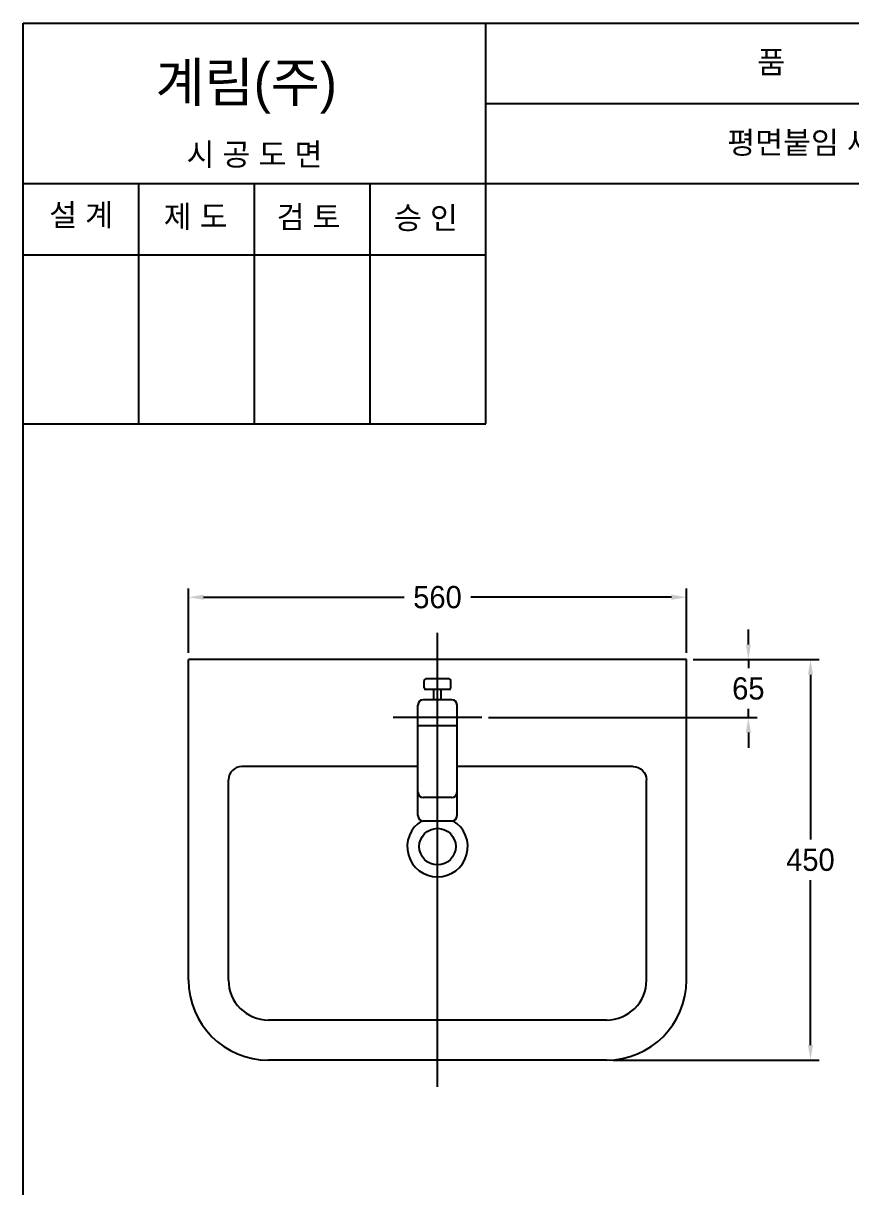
# Model space of a CAD drawing. Header units: millimetres. Extents: x 0 to 1800, y -67 to 2530.
# Drawn here: x 0 to 931, y 1222 to 2530 of the extents above; entities that cross this region are included whole.
import ezdxf
from ezdxf.enums import TextEntityAlignment as Align
from ezdxf.lldxf.tags import DXFTag

# ---------------------------------------------------------------- set-up
doc = ezdxf.new("R2010")
doc.units = ezdxf.units.MM
doc.layers.get('Defpoints').update_dxf_attribs({"color": 1})
for name, color, linetype in [('TEXT', 7, 'Continuous'), ('내부선 및 부속', 4, 'Continuous'), ('도각라인', 7, 'Continuous'), ('외형선', 3, 'Continuous'), ('중심선', 1, 'DASHED'), ('치수선', 7, 'Continuous')]:
    doc.layers.add(name, color=color, linetype=linetype)
doc.styles.add('____', font='')
doc.styles.add('타이틀', font='H2GTRM.TTF', dxfattribs={"height": 25})
doc.styles.get('____').set_extended_font_data('굴림')
tags = doc.linetypes.add('DASHDOT', pattern=[70, 31, -13, 13, -13]).pattern_tags.tags
tags[10:11] = [DXFTag(74, 4), DXFTag(75, 0), DXFTag(340, '0'), DXFTag(46, 0.0), DXFTag(50, 0.0), DXFTag(44, 0.0), DXFTag(45, 0.0)]
tags[8:9] = [DXFTag(74, 4), DXFTag(75, 0), DXFTag(340, '0'), DXFTag(46, 0.0), DXFTag(50, 0.0), DXFTag(44, 0.0), DXFTag(45, 0.0)]
tags[6:7] = [DXFTag(74, 4), DXFTag(75, 0), DXFTag(340, '0'), DXFTag(46, 0.0), DXFTag(50, 0.0), DXFTag(44, 0.0), DXFTag(45, 0.0)]
tags[4:5] = [DXFTag(74, 4), DXFTag(75, 0), DXFTag(340, '0'), DXFTag(46, 0.0), DXFTag(50, 0.0), DXFTag(44, 0.0), DXFTag(45, 0.0)]
tags = doc.linetypes.add('DASHED', pattern=[25.72, 12.86, -12.86]).pattern_tags.tags
tags[6:7] = [DXFTag(74, 4), DXFTag(75, 0), DXFTag(340, '0'), DXFTag(46, 0.0), DXFTag(50, 0.0), DXFTag(44, 0.0), DXFTag(45, 0.0)]
tags[4:5] = [DXFTag(74, 4), DXFTag(75, 0), DXFTag(340, '0'), DXFTag(46, 0.0), DXFTag(50, 0.0), DXFTag(44, 0.0), DXFTag(45, 0.0)]
doc.dimstyles.new('MSADIM', dxfattribs={"dimtxt": 33, "dimasz": 17, "dimexe": 10, "dimexo": 7.5, "dimgap": 10, "dimtad": 0, "dimtih": 1, "dimtoh": 1, "dimdec": 0, "dimzin": 1, "dimdsep": 46, "dimtxsty": '____', "dimcen": 11.25, "dimadec": 0, "dimazin": 0, "dimtfac": 1, "dimtdec": 0, "dimtix": 1, "dimtmove": 0, "dimatfit": 3, "dimfxl": 0, "dimtolj": 1, "dimtzin": 1, "dimarcsym": 0})

# ---------------------------------------------------------------- blocks, each defined once
blk = doc.blocks.new('*D1')
at = {"layer": 'Defpoints', "color": 0, "linetype": 'Continuous'}
for p in [(745.7, 1885.1), (185.7, 1815), (745.7, 1815)]:
    blk.add_point(p, dxfattribs=at)
at = {"layer": '치수선', "color": 0, "linetype": 'Continuous', "lineweight": -2}
for p, q in [((185.7, 1822.5), (185.7, 1895.1)), ((202.7, 1885.1), (428.3, 1885.1)), ((728.7, 1885.1), (503.1, 1885.1)), ((745.7, 1822.5), (745.7, 1895.1))]:
    blk.add_line(p, q, dxfattribs=at)
at = {"layer": '치수선', "color": 0, "linetype": 'Continuous'}
for points in [[(202.7, 1888), (202.7, 1882.3), (185.7, 1885.1)], [(728.7, 1888), (728.7, 1882.3), (745.7, 1885.1)]]:
    blk.add_solid(points, dxfattribs=at)
at = {"layer": '치수선', "color": 0, "linetype": 'Continuous', "insert": (465.7, 1885.1), "char_height": 25, "attachment_point": 5, "style": '____'}
blk.add_mtext('\\A1;560', dxfattribs=at)
blk = doc.blocks.new('*D2')
at = {"layer": 'Defpoints', "color": 0, "linetype": 'Continuous'}
for p in [(745.7, 1815), (815.2, 1815), (515.7, 1750)]:
    blk.add_point(p, dxfattribs=at)
at = {"layer": '치수선', "color": 0, "linetype": 'Continuous', "lineweight": -2}
for p, q in [((815.2, 1832), (815.2, 1849)), ((753.2, 1815), (825.2, 1815)), ((815.2, 1815), (815.2, 1805.3)), ((815.2, 1750), (815.2, 1759.7)), ((523.2, 1750), (825.2, 1750)), ((815.2, 1733), (815.2, 1716))]:
    blk.add_line(p, q, dxfattribs=at)
at = {"layer": '치수선', "color": 0, "linetype": 'Continuous'}
for points in [[(812.4, 1832), (818.1, 1832), (815.2, 1815)], [(812.4, 1733), (818.1, 1733), (815.2, 1750)]]:
    blk.add_solid(points, dxfattribs=at)
at = {"layer": '치수선', "color": 0, "linetype": 'Continuous', "insert": (815.2, 1782.5), "char_height": 25, "attachment_point": 5, "style": '____'}
blk.add_mtext('\\A1;65', dxfattribs=at)
blk = doc.blocks.new('*D3')
at = {"layer": 'Defpoints', "color": 0, "linetype": 'Continuous'}
for p in [(745.7, 1815), (655.7, 1365), (885, 1365)]:
    blk.add_point(p, dxfattribs=at)
at = {"layer": '치수선', "color": 0, "linetype": 'Continuous', "lineweight": -2}
for p, q in [((753.2, 1815), (895, 1815)), ((885, 1798), (885, 1612.8)), ((885, 1382), (885, 1567.1)), ((663.2, 1365), (895, 1365))]:
    blk.add_line(p, q, dxfattribs=at)
at = {"layer": '치수선', "color": 0, "linetype": 'Continuous'}
for points in [[(882.2, 1798), (887.9, 1798), (885, 1815)], [(882.2, 1382), (887.9, 1382), (885, 1365)]]:
    blk.add_solid(points, dxfattribs=at)
at = {"layer": '치수선', "color": 0, "linetype": 'Continuous', "insert": (885, 1590), "char_height": 25, "attachment_point": 5, "style": '____'}
blk.add_mtext('\\A1;450', dxfattribs=at)

msp = doc.modelspace()

# ---------------------------------------------------------------- linework, layer by layer
at = {"layer": '내부선 및 부속', "linetype": 'Continuous'}
for p, q in [((478.7, 1793.4), (452.7, 1793.4)), ((478.7, 1781.4), (452.7, 1781.4)), ((461.7, 1770), (461.7, 1781.4)), ((469.7, 1770), (469.7, 1781.4)), ((481.7, 1770), (449.7, 1770)), ((443.7, 1666), (443.7, 1764)), ((487.7, 1666), (487.7, 1764)), ((487.7, 1740.8), (443.7, 1740.8)), ((443.7, 1639.7), (443.7, 1666)), ((487.7, 1639.7), (487.7, 1666)), ((481.7, 1660), (449.7, 1660)), ((481.7, 1633.7), (449.7, 1633.7))]:
    msp.add_line(p, q, dxfattribs=at)
msp.add_circle((465.7, 1605), 20.5, dxfattribs=at)
for centre, radius, start, end in [((452.7, 1791.4), 2, 90, 180), ((478.7, 1791.4), 2, 0, 90), ((452.7, 1783.4), 2, 180, 270), ((478.7, 1783.4), 2, 270, 0), ((449.7, 1764), 6, 90, 180), ((481.7, 1764), 6, 0, 90), ((449.7, 1666), 6, 180, 270), ((481.7, 1666), 6, 270, 0), ((449.7, 1639.7), 6, 180, 270), ((481.7, 1639.7), 6, 270, 0), ((465.7, 1605), 34, 121.427, 58.573)]:
    msp.add_arc(centre, radius, start, end, dxfattribs=at)
for points in [[(450.7, 1783.4), (450.7, 1787.4), (450.7, 1791.4)], [(480.7, 1783.4), (480.7, 1787.4), (480.7, 1791.4)]]:
    msp.add_open_spline(points, degree=2, dxfattribs=at)
at = {"layer": '도각라인'}
for p, q in [((0, 0), (0, 2530)), ((0, 2530), (1800, 2530)), ((520, 2080), (520, 2530)), ((520, 2440), (1800, 2440)), ((0, 2350), (1800, 2350)), ((130, 2080), (130, 2350)), ((260, 2080), (260, 2350)), ((390, 2080), (390, 2350)), ((0, 2270), (520, 2270)), ((0, 2080), (520, 2080))]:
    msp.add_line(p, q, dxfattribs=at)
at = {"layer": '외형선', "linetype": 'Continuous'}
for p, q in [((745.7, 1815), (185.7, 1815)), ((185.7, 1455), (185.7, 1815)), ((745.7, 1455), (745.7, 1815)), ((443.7, 1695), (245.7, 1695)), ((685.7, 1695), (487.7, 1695)), ((230.7, 1455), (230.7, 1680)), ((700.7, 1455), (700.7, 1680)), ((655.7, 1410), (275.7, 1410)), ((655.7, 1365), (275.7, 1365))]:
    msp.add_line(p, q, dxfattribs=at)
at = {"layer": '외형선', "linetype": 'Continuous', "flags": 128}
msp.add_lwpolyline([(685.7, 1695, -0.414214), (700.7, 1680)], format="xyb", dxfattribs=at)
at = {"layer": '외형선', "linetype": 'Continuous'}
for centre, radius, start, end in [((245.7, 1680), 15, 90, 180), ((275.7, 1455), 90, 180, 270), ((275.7, 1455), 45, 180, 270), ((655.7, 1455), 90, 270, 0), ((655.7, 1455), 45, 270, 0)]:
    msp.add_arc(centre, radius, start, end, dxfattribs=at)
at = {"layer": '중심선', "linetype": 'DASHDOT'}
for p, q in [((465.7, 1335), (465.7, 1845)), ((515.7, 1750), (415.7, 1750))]:
    msp.add_line(p, q, dxfattribs=at)

# ---------------------------------------------------------------- texts
at = {"layer": 'TEXT', "style": '타이틀'}
for s, p in [('품             명', (915.7, 2486.4)), ('평면붙임 세면기', (905.8, 2396)), ('시 공 도 면', (259.9, 2382.7)), ('설 계', (65, 2314.6)), ('제 도', (193.8, 2312.9)), ('검 토', (320.8, 2312.3)), ('승 인', (452.7, 2311.4))]:
    msp.add_text(s, height=25, dxfattribs=at).set_placement(p, align=Align.MIDDLE_CENTER)
msp.add_text('계림(주)', height=44, dxfattribs=at).set_placement((148.7, 2441.8))

# ---------------------------------------------------------------- dimensions: what is measured, and where the dimension line sits
at = {"layer": '치수선', "linetype": 'Continuous'}
dim = msp.add_linear_dim(base=(745.7, 1885.1), p1=(185.7, 1815), p2=(745.7, 1815), dimstyle='MSADIM', override={"dimtxt": 25}, dxfattribs=at)
dim.commit()
dim.dimension.update_dxf_attribs({"geometry": '*D1', "text_midpoint": (465.7, 1885.1)})
for base, p1, p2, picture, middle in [((815.2, 1815), (515.7, 1750), (745.7, 1815), '*D2', (815.2, 1782.5)), ((885, 1365), (745.7, 1815), (655.7, 1365), '*D3', (885, 1590))]:
    dim = msp.add_linear_dim(base=base, p1=p1, p2=p2, angle=90, dimstyle='MSADIM', override={"dimtxt": 25}, dxfattribs=at)
    dim.commit()
    dim.dimension.update_dxf_attribs({"geometry": picture, "text_midpoint": middle, "dimtype": 160})

doc.saveas('drawing.dxf')
